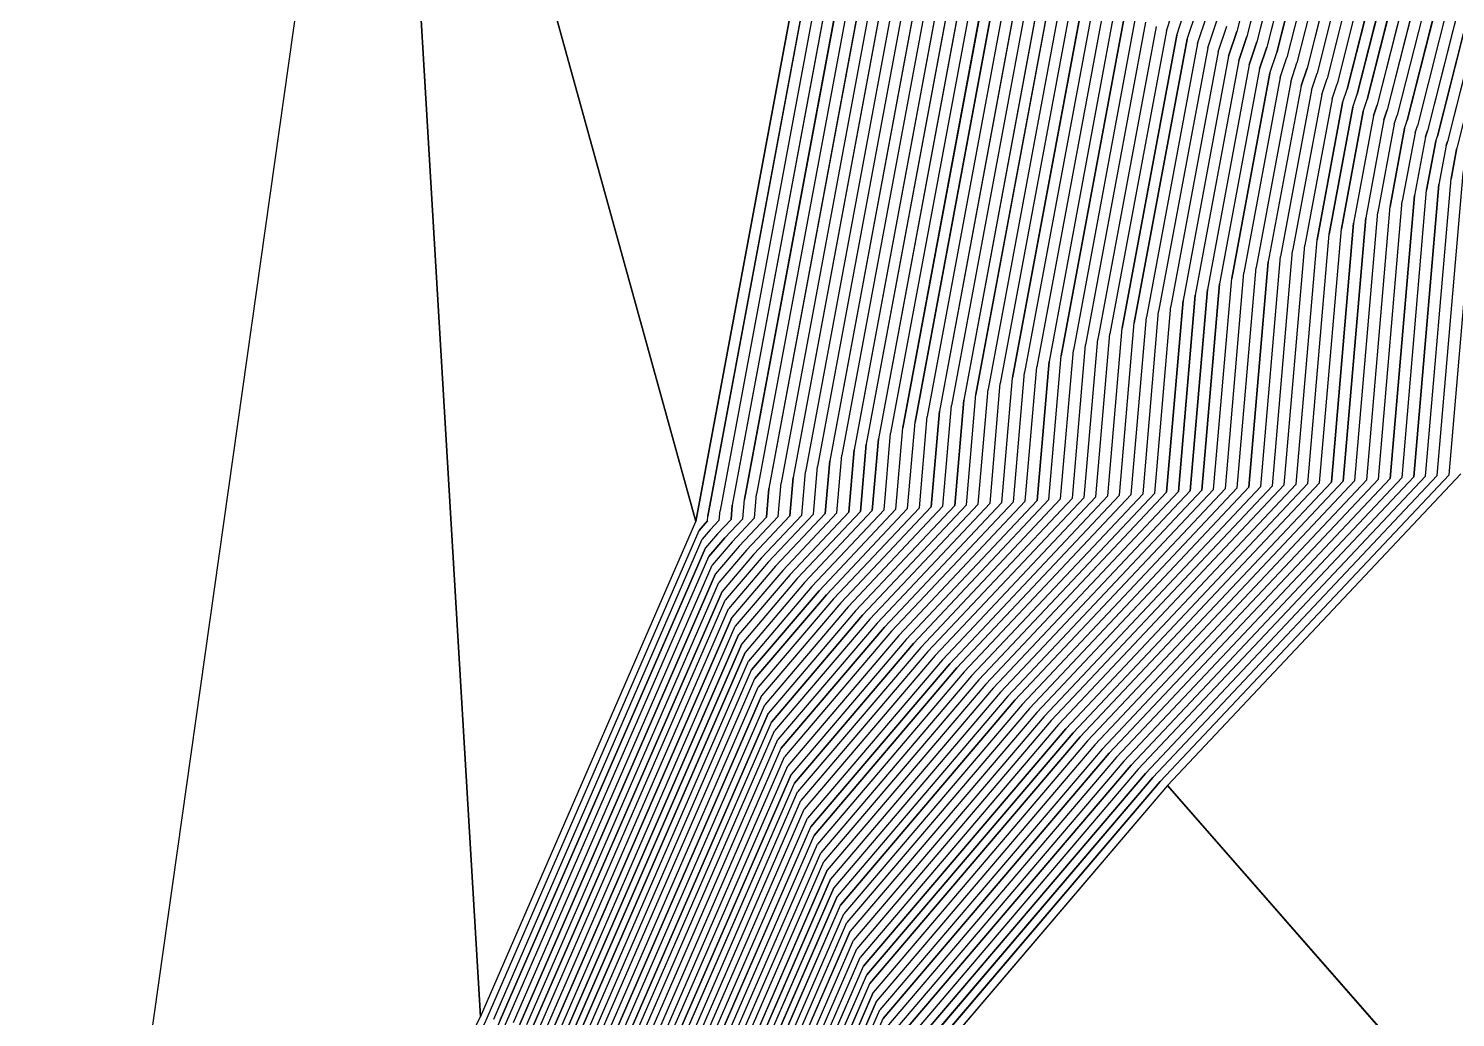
# Model space of a CAD drawing. Extents: x 7084 to 11035, y 13750 to 16729.
# Drawn here: x 7084 to 7885, y 15007 to 15562 of the extents above; entities that cross this region are included whole.
import ezdxf

# ---------------------------------------------------------------- set-up
doc = ezdxf.new("R2010")
doc.units = 0
doc.layers.add('Level 1', color=7, linetype='Continuous')

msp = doc.modelspace()

# ---------------------------------------------------------------- linework, layer by layer
at = {"layer": 'Level 1'}
for p, q in [((7283.26, 15919.55), (7083.89, 14511.34)), ((7337.64, 15006.93), (7283.26, 15919.55)), ((7283.26, 15919.55), (7458.47, 15284.95)), ((7458.47, 15284.95), (7283.26, 15919.55)), ((7283.26, 15919.55), (7337.64, 15006.93)), ((7962.42, 15847.29), (7874.85, 15501.33)), ((7969.51, 15850.12), (7880.48, 15498.38)), ((7941.15, 15838.82), (7857.96, 15510.15)), ((7948.24, 15841.64), (7863.59, 15507.21)), ((7955.33, 15844.47), (7869.22, 15504.27)), ((7919.88, 15830.34), (7841.07, 15518.97)), ((7926.97, 15833.17), (7846.7, 15516.03)), ((7934.06, 15835.99), (7852.33, 15513.09)), ((7898.61, 15821.87), (7824.17, 15527.8)), ((7905.7, 15824.69), (7829.8, 15524.86)), ((7912.79, 15827.52), (7835.43, 15521.91)), ((7884.43, 15816.22), (7812.91, 15533.68)), ((7891.52, 15819.04), (7818.54, 15530.74)), ((7863.16, 15807.74), (7796.02, 15542.5)), ((7870.25, 15810.57), (7801.65, 15539.56)), ((7877.34, 15813.39), (7807.28, 15536.62)), ((7841.89, 15799.27), (7779.13, 15551.33)), ((7848.98, 15802.09), (7784.76, 15548.38)), ((7856.07, 15804.92), (7790.39, 15545.44)), ((7820.62, 15790.79), (7762.24, 15560.15)), ((7827.71, 15793.62), (7767.87, 15557.21)), ((7834.8, 15796.44), (7773.5, 15554.27)), ((7524.93, 15641.53), (7458.47, 15284.95)), ((7458.47, 15284.95), (7524.93, 15641.53)), ((7530.75, 15639.15), (7465.31, 15288.05)), ((7536.56, 15636.77), (7472.15, 15291.15)), ((7542.38, 15634.38), (7478.99, 15294.26)), ((7548.2, 15632), (7485.83, 15297.36)), ((7554.01, 15629.62), (7492.67, 15300.46)), ((7559.83, 15627.23), (7499.51, 15303.56)), ((7565.64, 15624.85), (7506.34, 15306.67)), ((7571.46, 15622.47), (7513.18, 15309.77)), ((7577.28, 15620.08), (7520.02, 15312.87)), ((7583.09, 15617.7), (7526.86, 15315.97)), ((7588.91, 15615.32), (7533.7, 15319.08)), ((7594.73, 15612.93), (7540.54, 15322.18)), ((7600.54, 15610.55), (7547.38, 15325.28)), ((7606.36, 15608.17), (7554.22, 15328.38)), ((7612.18, 15605.78), (7561.06, 15331.49)), ((7617.99, 15603.4), (7567.89, 15334.59)), ((7623.81, 15601.02), (7574.73, 15337.69)), ((7629.63, 15598.63), (7581.57, 15340.8)), ((7635.44, 15596.25), (7588.41, 15343.9)), ((7641.26, 15593.87), (7595.25, 15347)), ((7647.08, 15591.48), (7602.09, 15350.1)), ((7652.89, 15589.1), (7608.93, 15353.21)), ((7658.71, 15586.72), (7615.77, 15356.31)), ((7664.53, 15584.33), (7622.61, 15359.41)), ((7670.34, 15581.95), (7629.44, 15362.51)), ((7676.16, 15579.57), (7636.28, 15365.62)), ((7681.97, 15577.18), (7643.12, 15368.72)), ((7687.79, 15574.8), (7649.96, 15371.82)), ((7722.69, 15560.5), (7728.45, 15577.8)), ((7728.51, 15558.12), (7734.08, 15574.86)), ((7693.61, 15572.42), (7656.8, 15374.92)), ((7699.42, 15570.04), (7663.64, 15378.03)), ((7705.24, 15567.65), (7670.48, 15381.13)), ((7734.32, 15555.74), (7739.71, 15571.91)), ((7740.14, 15553.35), (7745.34, 15568.97)), ((7745.96, 15550.97), (7750.98, 15566.03)), ((7711.06, 15565.27), (7677.32, 15384.23)), ((7716.87, 15562.89), (7684.16, 15387.34)), ((7722.69, 15560.5), (7691, 15390.44)), ((7728.51, 15558.12), (7697.83, 15393.54)), ((7751.77, 15548.59), (7756.61, 15563.09)), ((7757.59, 15546.2), (7762.24, 15560.15)), ((7734.32, 15555.74), (7704.67, 15396.64)), ((7740.14, 15553.35), (7711.51, 15399.75)), ((7745.96, 15550.97), (7718.35, 15402.85)), ((7763.41, 15543.82), (7767.87, 15557.21)), ((7769.22, 15541.44), (7773.5, 15554.27)), ((7775.04, 15539.05), (7779.13, 15551.33)), ((7751.77, 15548.59), (7725.19, 15405.95)), ((7757.59, 15546.2), (7732.03, 15409.05)), ((7763.41, 15543.82), (7738.87, 15412.16)), ((7769.22, 15541.44), (7745.71, 15415.26)), ((7780.86, 15536.67), (7784.76, 15548.38)), ((7786.67, 15534.29), (7790.39, 15545.44)), ((7792.49, 15531.9), (7796.02, 15542.5)), ((7775.04, 15539.05), (7752.55, 15418.36)), ((7780.86, 15536.67), (7759.38, 15421.46)), ((7786.67, 15534.29), (7766.22, 15424.57)), ((7798.3, 15529.52), (7801.65, 15539.56)), ((7804.12, 15527.14), (7807.28, 15536.62)), ((7809.94, 15524.75), (7812.91, 15533.68)), ((7792.49, 15531.9), (7773.06, 15427.67)), ((7798.3, 15529.52), (7779.9, 15430.77)), ((7804.12, 15527.14), (7786.74, 15433.88)), ((7815.75, 15522.37), (7818.54, 15530.74)), ((7821.57, 15519.99), (7824.17, 15527.8)), ((7809.94, 15524.75), (7793.58, 15436.98)), ((7815.75, 15522.37), (7800.42, 15440.08)), ((7821.57, 15519.99), (7807.26, 15443.18)), ((7827.39, 15517.6), (7814.1, 15446.29)), ((7827.39, 15517.6), (7829.8, 15524.86)), ((7833.2, 15515.22), (7835.43, 15521.91)), ((7839.02, 15512.84), (7841.07, 15518.97)), ((7833.2, 15515.22), (7820.93, 15449.39)), ((7839.02, 15512.84), (7827.77, 15452.49)), ((7844.84, 15510.45), (7834.61, 15455.59)), ((7844.84, 15510.45), (7846.7, 15516.03)), ((7850.65, 15508.07), (7852.33, 15513.09)), ((7856.47, 15505.69), (7857.96, 15510.15)), ((7850.65, 15508.07), (7841.45, 15458.7)), ((7856.47, 15505.69), (7848.29, 15461.8)), ((7862.29, 15503.3), (7855.13, 15464.9)), ((7862.29, 15503.3), (7863.59, 15507.21)), ((7868.1, 15500.92), (7869.22, 15504.27)), ((7873.92, 15498.54), (7874.85, 15501.33)), ((7868.1, 15500.92), (7861.97, 15468)), ((7873.92, 15498.54), (7868.81, 15471.11)), ((7879.74, 15496.15), (7875.65, 15474.21)), ((7879.74, 15496.15), (7880.48, 15498.38)), ((7885.55, 15493.77), (7882.49, 15477.31)), ((7868.2, 15310.48), (7882.49, 15477.31)), ((7874.81, 15310.89), (7889.32, 15480.41)), ((7881.41, 15311.3), (7896.16, 15483.52)), ((7854.98, 15309.66), (7868.81, 15471.11)), ((7861.59, 15310.07), (7875.65, 15474.21)), ((7835.15, 15308.42), (7848.29, 15461.8)), ((7841.76, 15308.83), (7855.13, 15464.9)), ((7848.37, 15309.24), (7861.97, 15468)), ((7821.94, 15307.6), (7834.61, 15455.59)), ((7828.55, 15308.01), (7841.45, 15458.7)), ((7802.11, 15306.36), (7814.1, 15446.29)), ((7808.72, 15306.77), (7820.93, 15449.39)), ((7815.33, 15307.18), (7827.77, 15452.49)), ((7788.89, 15305.54), (7800.42, 15440.08)), ((7795.5, 15305.95), (7807.26, 15443.18)), ((7769.07, 15304.3), (7779.9, 15430.77)), ((7775.68, 15304.71), (7786.74, 15433.88)), ((7782.29, 15305.13), (7793.58, 15436.98)), ((7749.24, 15303.07), (7759.38, 15421.46)), ((7755.85, 15303.48), (7766.22, 15424.57)), ((7762.46, 15303.89), (7773.06, 15427.67)), ((7736.03, 15302.24), (7745.71, 15415.26)), ((7742.64, 15302.66), (7752.55, 15418.36)), ((7716.2, 15301.01), (7725.19, 15405.95)), ((7722.81, 15301.42), (7732.03, 15409.05)), ((7729.42, 15301.83), (7738.87, 15412.16)), ((7702.98, 15300.18), (7711.51, 15399.75)), ((7709.59, 15300.6), (7718.35, 15402.85)), ((7683.16, 15298.95), (7691, 15390.44)), ((7689.77, 15299.36), (7697.83, 15393.54)), ((7696.38, 15299.77), (7704.67, 15396.64)), ((7663.33, 15297.71), (7670.48, 15381.13)), ((7669.94, 15298.13), (7677.32, 15384.23)), ((7676.55, 15298.54), (7684.16, 15387.34)), ((7650.12, 15296.89), (7656.8, 15374.92)), ((7656.73, 15297.3), (7663.64, 15378.03)), ((7630.29, 15295.65), (7636.28, 15365.62)), ((7636.9, 15296.07), (7643.12, 15368.72)), ((7643.51, 15296.48), (7649.96, 15371.82)), ((7617.07, 15294.83), (7622.61, 15359.41)), ((7623.68, 15295.24), (7629.44, 15362.51)), ((7597.25, 15293.6), (7602.09, 15350.1)), ((7603.86, 15294.01), (7608.93, 15353.21)), ((7610.47, 15294.42), (7615.77, 15356.31)), ((7584.03, 15292.77), (7588.41, 15343.9)), ((7590.64, 15293.18), (7595.25, 15347)), ((7564.21, 15291.54), (7567.89, 15334.59)), ((7570.82, 15291.95), (7574.73, 15337.69)), ((7577.42, 15292.36), (7581.57, 15340.8)), ((7544.38, 15290.3), (7547.38, 15325.28)), ((7550.99, 15290.71), (7554.22, 15328.38)), ((7557.6, 15291.12), (7561.06, 15331.49)), ((7531.16, 15289.48), (7533.7, 15319.08)), ((7537.77, 15289.89), (7540.54, 15322.18)), ((7511.34, 15288.24), (7513.18, 15309.77)), ((7517.95, 15288.65), (7520.02, 15312.87)), ((7524.56, 15289.07), (7526.86, 15315.97)), ((7848.37, 15309.24), (7698.8, 15150.48)), ((7854.98, 15309.66), (7702.88, 15148.2)), ((7861.59, 15310.07), (7706.95, 15145.93)), ((7868.2, 15310.48), (7711.02, 15143.65)), ((7874.81, 15310.89), (7715.1, 15141.37)), ((7881.41, 15311.3), (7719.17, 15139.09)), ((7888.02, 15311.71), (7723.24, 15136.81)), ((7498.12, 15287.42), (7499.51, 15303.56)), ((7504.73, 15287.83), (7506.34, 15306.67)), ((7722.81, 15301.42), (7621.41, 15193.79)), ((7729.42, 15301.83), (7625.48, 15191.51)), ((7736.03, 15302.24), (7629.55, 15189.23)), ((7742.64, 15302.66), (7633.63, 15186.95)), ((7749.24, 15303.07), (7637.7, 15184.67)), ((7755.85, 15303.48), (7641.78, 15182.39)), ((7762.46, 15303.89), (7645.85, 15180.11)), ((7769.07, 15304.3), (7649.92, 15177.83)), ((7775.68, 15304.71), (7654, 15175.55)), ((7782.29, 15305.13), (7658.07, 15173.27)), ((7788.89, 15305.54), (7662.14, 15171)), ((7795.5, 15305.95), (7666.22, 15168.72)), ((7802.11, 15306.36), (7670.29, 15166.44)), ((7808.72, 15306.77), (7674.36, 15164.16)), ((7815.33, 15307.18), (7678.44, 15161.88)), ((7821.94, 15307.6), (7682.51, 15159.6)), ((7828.55, 15308.01), (7686.58, 15157.32)), ((7835.15, 15308.42), (7690.66, 15155.04)), ((7841.76, 15308.83), (7694.73, 15152.76)), ((7478.3, 15286.18), (7478.99, 15294.26)), ((7484.91, 15286.59), (7485.83, 15297.36)), ((7491.51, 15287.01), (7492.67, 15300.46)), ((7590.64, 15293.18), (7539.94, 15239.37)), ((7597.25, 15293.6), (7544.01, 15237.09)), ((7603.86, 15294.01), (7548.09, 15234.81)), ((7610.47, 15294.42), (7552.16, 15232.53)), ((7617.07, 15294.83), (7556.23, 15230.25)), ((7623.68, 15295.24), (7560.31, 15227.97)), ((7630.29, 15295.65), (7564.38, 15225.69)), ((7636.9, 15296.07), (7568.45, 15223.41)), ((7643.51, 15296.48), (7572.53, 15221.13)), ((7650.12, 15296.89), (7576.6, 15218.86)), ((7656.73, 15297.3), (7580.67, 15216.58)), ((7663.33, 15297.71), (7584.75, 15214.3)), ((7669.94, 15298.13), (7588.82, 15212.02)), ((7676.55, 15298.54), (7592.89, 15209.74)), ((7683.16, 15298.95), (7596.97, 15207.46)), ((7689.77, 15299.36), (7601.04, 15205.18)), ((7696.38, 15299.77), (7605.11, 15202.9)), ((7702.98, 15300.18), (7609.19, 15200.62)), ((7709.59, 15300.6), (7613.26, 15198.34)), ((7716.2, 15301.01), (7617.33, 15196.06)), ((7465.08, 15285.36), (7462.55, 15282.67)), ((7465.08, 15285.36), (7465.31, 15288.05)), ((7471.69, 15285.77), (7466.62, 15280.39)), ((7478.3, 15286.18), (7470.69, 15278.11)), ((7471.69, 15285.77), (7472.15, 15291.15)), ((7484.91, 15286.59), (7474.77, 15275.83)), ((7491.51, 15287.01), (7478.84, 15273.55)), ((7498.12, 15287.42), (7482.91, 15271.27)), ((7504.73, 15287.83), (7486.99, 15268.99)), ((7511.34, 15288.24), (7491.06, 15266.72)), ((7517.95, 15288.65), (7495.13, 15264.44)), ((7524.56, 15289.07), (7499.21, 15262.16)), ((7531.16, 15289.48), (7503.28, 15259.88)), ((7537.77, 15289.89), (7507.35, 15257.6)), ((7544.38, 15290.3), (7511.43, 15255.32)), ((7550.99, 15290.71), (7515.5, 15253.04)), ((7557.6, 15291.12), (7519.57, 15250.76)), ((7564.21, 15291.54), (7523.65, 15248.48)), ((7570.82, 15291.95), (7527.72, 15246.2)), ((7577.42, 15292.36), (7531.79, 15243.92)), ((7584.03, 15292.77), (7535.87, 15241.65)), ((7337.64, 15006.93), (7458.47, 15284.95)), ((7341.34, 15006.32), (7460.32, 15280.05)), ((7462.55, 15282.67), (7460.32, 15280.05)), ((7466.62, 15280.39), (7462.16, 15275.16)), ((7470.69, 15278.11), (7464.01, 15270.27)), ((7345.05, 15005.7), (7462.16, 15275.16)), ((7348.75, 15005.08), (7464.01, 15270.27)), ((7474.77, 15275.83), (7465.85, 15265.38)), ((7478.84, 15273.55), (7467.7, 15260.48)), ((7482.91, 15271.27), (7469.55, 15255.59)), ((7486.99, 15268.99), (7471.39, 15250.7)), ((7352.46, 15004.47), (7465.85, 15265.38)), ((7491.06, 15266.72), (7473.24, 15245.8)), ((7495.13, 15264.44), (7475.08, 15240.91)), ((7499.21, 15262.16), (7476.93, 15236.02)), ((7356.16, 15003.85), (7467.7, 15260.48)), ((7359.87, 15003.24), (7469.55, 15255.59)), ((7503.28, 15259.88), (7478.77, 15231.12)), ((7507.35, 15257.6), (7480.62, 15226.23)), ((7511.43, 15255.32), (7482.46, 15221.34)), ((7515.5, 15253.04), (7484.31, 15216.45)), ((7363.57, 15002.62), (7471.39, 15250.7)), ((7367.28, 15002), (7473.24, 15245.8)), ((7519.57, 15250.76), (7486.16, 15211.55)), ((7523.65, 15248.48), (7488, 15206.66)), ((7527.72, 15246.2), (7489.85, 15201.77)), ((7370.98, 15001.39), (7475.08, 15240.91)), ((7531.79, 15243.92), (7491.69, 15196.87)), ((7535.87, 15241.65), (7493.54, 15191.98)), ((7539.94, 15239.37), (7495.38, 15187.09)), ((7544.01, 15237.09), (7497.23, 15182.19)), ((7374.69, 15000.77), (7476.93, 15236.02)), ((7378.39, 15000.16), (7478.77, 15231.12)), ((7548.09, 15234.81), (7499.08, 15177.3)), ((7552.16, 15232.53), (7500.92, 15172.41)), ((7556.23, 15230.25), (7502.77, 15167.52)), ((7382.09, 14999.54), (7480.62, 15226.23)), ((7385.8, 14998.93), (7482.46, 15221.34)), ((7560.31, 15227.97), (7504.61, 15162.62)), ((7564.38, 15225.69), (7506.46, 15157.73)), ((7568.45, 15223.41), (7508.3, 15152.84)), ((7572.53, 15221.13), (7510.15, 15147.94)), ((7389.5, 14998.31), (7484.31, 15216.45)), ((7576.6, 15218.86), (7512, 15143.05)), ((7580.67, 15216.58), (7513.84, 15138.16)), ((7584.75, 15214.3), (7515.69, 15133.26)), ((7393.21, 14997.69), (7486.16, 15211.55)), ((7396.91, 14997.08), (7488, 15206.66)), ((7588.82, 15212.02), (7517.53, 15128.37)), ((7592.89, 15209.74), (7519.38, 15123.48)), ((7596.97, 15207.46), (7521.22, 15118.59)), ((7601.04, 15205.18), (7523.07, 15113.69)), ((7400.62, 14996.46), (7489.85, 15201.77)), ((7605.11, 15202.9), (7524.91, 15108.8)), ((7609.19, 15200.62), (7526.76, 15103.91)), ((7613.26, 15198.34), (7528.61, 15099.01)), ((7404.32, 14995.85), (7491.69, 15196.87)), ((7408.03, 14995.23), (7493.54, 15191.98)), ((7617.33, 15196.06), (7530.45, 15094.12)), ((7621.41, 15193.79), (7532.3, 15089.23)), ((7625.48, 15191.51), (7534.14, 15084.33)), ((7629.55, 15189.23), (7535.99, 15079.44)), ((7411.73, 14994.61), (7495.38, 15187.09)), ((7415.44, 14994), (7497.23, 15182.19)), ((7633.63, 15186.95), (7537.83, 15074.55)), ((7637.7, 15184.67), (7539.68, 15069.65)), ((7641.78, 15182.39), (7541.53, 15064.76)), ((7419.14, 14993.38), (7499.08, 15177.3)), ((7645.85, 15180.11), (7543.37, 15059.87)), ((7649.92, 15177.83), (7545.22, 15054.98)), ((7654, 15175.55), (7547.06, 15050.08)), ((7658.07, 15173.27), (7548.91, 15045.19)), ((7422.85, 14992.77), (7500.92, 15172.41)), ((7426.55, 14992.15), (7502.77, 15167.52)), ((7662.14, 15171), (7550.75, 15040.3)), ((7666.22, 15168.72), (7552.6, 15035.4)), ((7670.29, 15166.44), (7554.44, 15030.51)), ((7430.25, 14991.54), (7504.61, 15162.62)), ((7433.96, 14990.92), (7506.46, 15157.73)), ((7674.36, 15164.16), (7556.29, 15025.62)), ((7678.44, 15161.88), (7558.14, 15020.72)), ((7682.51, 15159.6), (7559.98, 15015.83)), ((7686.58, 15157.32), (7561.83, 15010.94)), ((7437.66, 14990.3), (7508.3, 15152.84)), ((7690.66, 15155.04), (7563.67, 15006.05)), ((7694.73, 15152.76), (7565.52, 15001.15)), ((7698.8, 15150.48), (7567.36, 14996.26)), ((7441.37, 14989.69), (7510.15, 15147.94)), ((7445.07, 14989.07), (7512, 15143.05)), ((7702.88, 15148.2), (7569.21, 14991.37)), ((7706.95, 15145.93), (7571.06, 14986.47)), ((7711.02, 15143.65), (7572.9, 14981.58)), ((7715.1, 15141.37), (7574.75, 14976.69)), ((7448.78, 14988.46), (7513.84, 15138.16)), ((7452.48, 14987.84), (7515.69, 15133.26)), ((7719.17, 15139.09), (7576.59, 14971.79)), ((7723.24, 15136.81), (7578.44, 14966.9)), ((8112.72, 14692.05), (7723.24, 15136.81)), ((7723.24, 15136.81), (8112.72, 14692.05)), ((7456.19, 14987.22), (7517.53, 15128.37)), ((7459.89, 14986.61), (7519.38, 15123.48)), ((7463.6, 14985.99), (7521.22, 15118.59)), ((7467.3, 14985.38), (7523.07, 15113.69)), ((7471, 14984.76), (7524.91, 15108.8)), ((7474.71, 14984.15), (7526.76, 15103.91)), ((7478.41, 14983.53), (7528.61, 15099.01)), ((7482.12, 14982.91), (7530.45, 15094.12)), ((7485.82, 14982.3), (7532.3, 15089.23)), ((7489.53, 14981.68), (7534.14, 15084.33)), ((7493.23, 14981.07), (7535.99, 15079.44)), ((7496.94, 14980.45), (7537.83, 15074.55)), ((7500.64, 14979.83), (7539.68, 15069.65)), ((7504.35, 14979.22), (7541.53, 15064.76)), ((7508.05, 14978.6), (7543.37, 15059.87)), ((7511.76, 14977.99), (7545.22, 15054.98)), ((7515.46, 14977.37), (7547.06, 15050.08)), ((7519.16, 14976.75), (7548.91, 15045.19)), ((7522.87, 14976.14), (7550.75, 15040.3)), ((7526.57, 14975.52), (7552.6, 15035.4)), ((7530.28, 14974.91), (7554.44, 15030.51)), ((7533.98, 14974.29), (7556.29, 15025.62)), ((7537.69, 14973.68), (7558.14, 15020.72)), ((7541.39, 14973.06), (7559.98, 15015.83)), ((7083.89, 14511.34), (7337.64, 15006.93)), ((7545.1, 14972.44), (7561.83, 15010.94))]:
    msp.add_line(p, q, dxfattribs=at)
for points in [[(7109.1, 14527.69), (7347.23, 14992.78), (7352.46, 15004.47), (7465.85, 15265.38), (7474.77, 15275.83), (7484.91, 15286.59), (7485.83, 15297.36), (7548.2, 15632), (7559.54, 15666.03), (7565.37, 15689.1), (7639.08, 16165.54), (7831.86, 16171.21), (7846.3, 16184.74), (8073.09, 16309.52), (8079.24, 16314.75), (8186.96, 16501.92), (8442.1, 16660.73)], [(7109.1, 14527.69), (7347.23, 14992.78), (7352.46, 15004.47), (7465.85, 15265.38), (7474.77, 15275.83), (7484.91, 15286.59), (7485.83, 15297.36), (7548.2, 15632), (7559.54, 15666.03), (7565.37, 15689.1), (7639.08, 16165.54), (7831.86, 16171.21), (7846.3, 16184.74), (8073.09, 16309.52), (8079.24, 16314.75), (8186.96, 16501.92), (8442.1, 16660.73)], [(8429.52, 16603.99), (8203.65, 16463.4), (8108.29, 16297.71), (8091.39, 16283.33), (7890.62, 16172.87), (7850.91, 16135.66), (7680.25, 16130.64), (7615, 15708.87), (7598.95, 15645.44), (7588.91, 15615.32), (7533.7, 15319.08), (7531.16, 15289.48), (7503.28, 15259.88), (7478.77, 15231.12), (7378.39, 15000.16), (7364.02, 14968.02), (7153.22, 14556.3), (7150.68, 14505.55), (7451.83, 14229.4), (7470.43, 14199.8), (7711.35, 14134.53), (7800.07, 14200.49)], [(8429.52, 16603.99), (8203.65, 16463.4), (8108.29, 16297.71), (8091.39, 16283.33), (7890.62, 16172.87), (7850.91, 16135.66), (7680.25, 16130.64), (7615, 15708.87), (7598.95, 15645.44), (7588.91, 15615.32), (7533.7, 15319.08), (7531.16, 15289.48), (7503.28, 15259.88), (7478.77, 15231.12), (7378.39, 15000.16), (7364.02, 14968.02), (7153.22, 14556.3), (7150.68, 14505.55), (7451.83, 14229.4), (7470.43, 14199.8), (7711.35, 14134.53), (7800.07, 14200.49)], [(8425.92, 16587.78), (8208.42, 16452.4), (8116.59, 16292.84), (8096.62, 16275.85), (7903.29, 16169.48), (7856.35, 16125.5), (7692.02, 16120.67), (7629.18, 15714.52), (7610.21, 15639.56), (7600.54, 15610.55), (7547.38, 15325.28), (7544.38, 15290.3), (7511.43, 15255.32), (7482.46, 15221.34), (7385.8, 14998.93), (7368.82, 14960.95), (7165.82, 14564.47), (7162.83, 14504.5), (7452.83, 14238.58), (7474.8, 14203.59), (7706.79, 14140.74)], [(8425.92, 16587.78), (8208.42, 16452.4), (8116.59, 16292.84), (8096.62, 16275.85), (7903.29, 16169.48), (7856.35, 16125.5), (7692.02, 16120.67), (7629.18, 15714.52), (7610.21, 15639.56), (7600.54, 15610.55), (7547.38, 15325.28), (7544.38, 15290.3), (7511.43, 15255.32), (7482.46, 15221.34), (7385.8, 14998.93), (7368.82, 14960.95), (7165.82, 14564.47), (7162.83, 14504.5), (7452.83, 14238.58), (7474.8, 14203.59), (7706.79, 14140.74)], [(8424.12, 16579.67), (8210.81, 16446.89), (8120.74, 16290.4), (8099.23, 16272.11), (7909.62, 16167.78), (7859.07, 16120.42), (7697.9, 16115.68), (7636.28, 15717.35), (7615.84, 15636.62), (7606.36, 15608.17), (7554.22, 15328.38), (7550.99, 15290.71), (7515.5, 15253.04)], [(8424.12, 16579.67), (8210.81, 16446.89), (8120.74, 16290.4), (8099.23, 16272.11), (7909.62, 16167.78), (7859.07, 16120.42), (7697.9, 16115.68), (7636.28, 15717.35), (7615.84, 15636.62), (7606.36, 15608.17), (7554.22, 15328.38), (7550.99, 15290.71), (7515.5, 15253.04)], [(8409.74, 16514.82), (8229.89, 16402.87), (8153.95, 16270.93), (8120.15, 16242.18), (7960.28, 16154.22), (7880.84, 16079.79), (7744.95, 16075.8), (7693, 15739.94), (7660.89, 15613.09), (7652.89, 15589.1), (7608.93, 15353.21), (7603.86, 15294.01), (7548.09, 15234.81), (7499.08, 15177.3), (7419.14, 14993.38), (7390.41, 14929.11), (7222.55, 14601.26), (7217.48, 14499.77), (7457.28, 14279.87), (7494.46, 14220.67), (7686.31, 14168.69), (7863.76, 14300.62)], [(8409.74, 16514.82), (8229.89, 16402.87), (8153.95, 16270.93), (8120.15, 16242.18), (7960.28, 16154.22), (7880.84, 16079.79), (7744.95, 16075.8), (7693, 15739.94), (7660.89, 15613.09), (7652.89, 15589.1), (7608.93, 15353.21), (7603.86, 15294.01), (7548.09, 15234.81), (7499.08, 15177.3), (7419.14, 14993.38), (7390.41, 14929.11), (7222.55, 14601.26), (7217.48, 14499.77), (7457.28, 14279.87), (7494.46, 14220.67), (7686.31, 14168.69), (7863.76, 14300.62)], [(7471, 14984.76), (7524.91, 15108.8), (7605.11, 15202.9), (7696.38, 15299.77), (7704.67, 15396.64), (7734.32, 15555.74), (7739.71, 15571.91), (7792.26, 15779.49), (7827.3, 16006), (7918.95, 16008.69), (8048.93, 16130.47), (8156.75, 16189.8), (8212.06, 16236.85), (8263.27, 16325.83), (8384.57, 16401.33), (8540.91, 16366.28)], [(7471, 14984.76), (7524.91, 15108.8), (7605.11, 15202.9), (7696.38, 15299.77), (7704.67, 15396.64), (7734.32, 15555.74), (7739.71, 15571.91), (7792.26, 15779.49), (7827.3, 16006), (7918.95, 16008.69), (8048.93, 16130.47), (8156.75, 16189.8), (8212.06, 16236.85), (8263.27, 16325.83), (8384.57, 16401.33), (8540.91, 16366.28)], [(8490.58, 16318), (8371.98, 16344.59), (8279.96, 16287.31), (8241.11, 16219.81), (8175.05, 16163.61), (8093.25, 16118.6), (7938, 15973.14), (7868.47, 15971.1), (7841.89, 15799.27), (7779.13, 15551.33), (7775.04, 15539.05), (7752.55, 15418.36), (7742.64, 15302.66)], [(8490.58, 16318), (8371.98, 16344.59), (8279.96, 16287.31), (8241.11, 16219.81), (8175.05, 16163.61), (8093.25, 16118.6), (7938, 15973.14), (7868.47, 15971.1), (7841.89, 15799.27), (7779.13, 15551.33), (7775.04, 15539.05), (7752.55, 15418.36), (7742.64, 15302.66)], [(8896.78, 16225.78), (8375.56, 16207.64), (8343.21, 16214.89), (8318.12, 16199.27), (8307.52, 16180.86), (8216.87, 16103.75), (8194.57, 16091.47), (7981.54, 15891.89), (7962.58, 15891.33), (7955.33, 15844.47), (7869.22, 15504.27), (7868.1, 15500.92), (7861.97, 15468), (7848.37, 15309.24), (7698.8, 15150.48)], [(8896.78, 16225.78), (8375.56, 16207.64), (8343.21, 16214.89), (8318.12, 16199.27), (8307.52, 16180.86), (8216.87, 16103.75), (8194.57, 16091.47), (7981.54, 15891.89), (7962.58, 15891.33), (7955.33, 15844.47), (7869.22, 15504.27), (7868.1, 15500.92), (7861.97, 15468), (7848.37, 15309.24), (7698.8, 15150.48)], [(7466.43, 14478.22), (7480.95, 14768.83), (7488.75, 14784.08), (7571.03, 14968.13), (7574.75, 14976.69), (7715.1, 15141.37), (7874.81, 15310.89), (7889.32, 15480.41), (7891.37, 15491.39), (7891.74, 15492.5), (7983.69, 15855.77), (7986.11, 15871.39), (7992.43, 15871.57), (8219.89, 16084.69), (8227.33, 16088.78), (8324.12, 16171.12), (8327.66, 16177.26), (8336.02, 16182.46), (8346.8, 16180.05), (8903.36, 16199.42)], [(7466.43, 14478.22), (7480.95, 14768.83), (7488.75, 14784.08), (7571.03, 14968.13), (7574.75, 14976.69), (7715.1, 15141.37), (7874.81, 15310.89), (7889.32, 15480.41), (7891.37, 15491.39), (7891.74, 15492.5), (7983.69, 15855.77), (7986.11, 15871.39), (7992.43, 15871.57), (8219.89, 16084.69), (8227.33, 16088.78), (8324.12, 16171.12), (8327.66, 16177.26), (8336.02, 16182.46), (8346.8, 16180.05), (8903.36, 16199.42)], [(7574.73, 14967.52), (7576.59, 14971.79), (7719.17, 15139.09), (7881.41, 15311.3), (7896.16, 15483.52), (7897.19, 15489), (7897.37, 15489.56), (7990.78, 15858.59), (7991.99, 15866.4), (7995.15, 15866.5), (8226.23, 16082.99), (8229.94, 16085.04), (8328.27, 16168.69), (8330.04, 16171.75), (8334.22, 16174.36), (8339.61, 16173.15), (8905.01, 16192.83)], [(7574.73, 14967.52), (7576.59, 14971.79), (7719.17, 15139.09), (7881.41, 15311.3), (7896.16, 15483.52), (7897.19, 15489), (7897.37, 15489.56), (7990.78, 15858.59), (7991.99, 15866.4), (7995.15, 15866.5), (8226.23, 16082.99), (8229.94, 16085.04), (8328.27, 16168.69), (8330.04, 16171.75), (8334.22, 16174.36), (8339.61, 16173.15), (8905.01, 16192.83)], [(8647.72, 14425.51), (8113.05, 14637.7), (8083.77, 14646.54), (7599.81, 14286.73), (7577.5, 14292.77), (7476.1, 14454.23), (7448.21, 14479.8), (7462.04, 14756.57), (7481.56, 14794.69), (7559.92, 14969.98), (7569.21, 14991.37), (7702.88, 15148.2), (7854.98, 15309.66), (7868.81, 15471.11), (7873.92, 15498.54), (7874.85, 15501.33), (7962.42, 15847.29), (7968.47, 15886.34), (7984.27, 15886.81), (8200.9, 16089.78)], [(8647.72, 14425.51), (8113.05, 14637.7), (8083.77, 14646.54), (7599.81, 14286.73), (7577.5, 14292.77), (7476.1, 14454.23), (7448.21, 14479.8), (7462.04, 14756.57), (7481.56, 14794.69), (7559.92, 14969.98), (7569.21, 14991.37), (7702.88, 15148.2), (7854.98, 15309.66), (7868.81, 15471.11), (7873.92, 15498.54), (7874.85, 15501.33), (7962.42, 15847.29), (7968.47, 15886.34), (7984.27, 15886.81), (8200.9, 16089.78)], [(7969.51, 15850.12), (7880.48, 15498.38), (7879.74, 15496.15), (7875.65, 15474.21), (7861.59, 15310.07), (7706.95, 15145.93), (7571.06, 14986.47), (7563.62, 14969.36), (7483.96, 14791.15), (7468.34, 14760.66), (7454.28, 14479.27), (7476.59, 14458.81), (7579.68, 14294.67), (7597.53, 14289.84), (8089.56, 14655.64), (8112.98, 14648.57), (8656.56, 14432.84)], [(7969.51, 15850.12), (7880.48, 15498.38), (7879.74, 15496.15), (7875.65, 15474.21), (7861.59, 15310.07), (7706.95, 15145.93), (7571.06, 14986.47), (7563.62, 14969.36), (7483.96, 14791.15), (7468.34, 14760.66), (7454.28, 14479.27), (7476.59, 14458.81), (7579.68, 14294.67), (7597.53, 14289.84), (8089.56, 14655.64), (8112.98, 14648.57), (8656.56, 14432.84)], [(8665.41, 14440.18), (8112.92, 14659.44), (8095.35, 14664.74), (7595.25, 14292.94), (7581.87, 14296.57), (7477.09, 14463.4), (7460.36, 14478.74), (7474.64, 14764.74), (7486.36, 14787.62), (7567.32, 14968.75), (7572.9, 14981.58), (7711.02, 15143.65), (7868.2, 15310.48), (7882.49, 15477.31), (7885.55, 15493.77), (7886.11, 15495.44), (7976.6, 15852.94)], [(8665.41, 14440.18), (8112.92, 14659.44), (8095.35, 14664.74), (7595.25, 14292.94), (7581.87, 14296.57), (7477.09, 14463.4), (7460.36, 14478.74), (7474.64, 14764.74), (7486.36, 14787.62), (7567.32, 14968.75), (7572.9, 14981.58), (7711.02, 15143.65), (7868.2, 15310.48), (7882.49, 15477.31), (7885.55, 15493.77), (7886.11, 15495.44), (7976.6, 15852.94)], [(8621.18, 14403.51), (8113.25, 14605.09), (8066.4, 14619.23), (7606.64, 14277.41), (7570.94, 14287.08), (7474.61, 14440.46), (7430, 14481.37), (7443.13, 14744.31), (7474.36, 14805.3), (7548.8, 14971.83), (7563.67, 15006.05), (7690.66, 15155.04), (7835.15, 15308.42), (7848.29, 15461.8), (7856.47, 15505.69), (7857.96, 15510.15), (7941.15, 15838.82)], [(8621.18, 14403.51), (8113.25, 14605.09), (8066.4, 14619.23), (7606.64, 14277.41), (7570.94, 14287.08), (7474.61, 14440.46), (7430, 14481.37), (7443.13, 14744.31), (7474.36, 14805.3), (7548.8, 14971.83), (7563.67, 15006.05), (7690.66, 15155.04), (7835.15, 15308.42), (7848.29, 15461.8), (7856.47, 15505.69), (7857.96, 15510.15), (7941.15, 15838.82)], [(7919.88, 15830.34), (7841.07, 15518.97), (7839.02, 15512.84), (7827.77, 15452.49), (7815.33, 15307.18), (7678.44, 15161.88), (7558.14, 15020.72), (7537.69, 14973.68), (7467.17, 14815.91), (7424.23, 14732.05), (7411.78, 14482.95), (7473.13, 14426.7), (7564.39, 14281.39), (7613.46, 14268.09), (8049.03, 14591.92), (8113.45, 14572.48), (8594.65, 14381.51)], [(7919.88, 15830.34), (7841.07, 15518.97), (7839.02, 15512.84), (7827.77, 15452.49), (7815.33, 15307.18), (7678.44, 15161.88), (7558.14, 15020.72), (7537.69, 14973.68), (7467.17, 14815.91), (7424.23, 14732.05), (7411.78, 14482.95), (7473.13, 14426.7), (7564.39, 14281.39), (7613.46, 14268.09), (8049.03, 14591.92), (8113.45, 14572.48), (8594.65, 14381.51)], [(7926.97, 15833.17), (7846.7, 15516.03), (7844.84, 15510.45), (7834.61, 15455.59), (7821.94, 15307.6), (7682.51, 15159.6), (7559.98, 15015.83), (7541.39, 14973.06), (7469.57, 14812.38), (7430.53, 14736.13), (7417.85, 14482.42), (7473.62, 14431.28), (7566.57, 14283.29), (7611.19, 14271.2), (8054.82, 14601.02), (8113.38, 14583.35), (8603.49, 14388.84)], [(7926.97, 15833.17), (7846.7, 15516.03), (7844.84, 15510.45), (7834.61, 15455.59), (7821.94, 15307.6), (7682.51, 15159.6), (7559.98, 15015.83), (7541.39, 14973.06), (7469.57, 14812.38), (7430.53, 14736.13), (7417.85, 14482.42), (7473.62, 14431.28), (7566.57, 14283.29), (7611.19, 14271.2), (8054.82, 14601.02), (8113.38, 14583.35), (8603.49, 14388.84)], [(8568.11, 14359.51), (8113.64, 14539.88), (8031.66, 14564.61), (7620.29, 14258.77), (7557.83, 14275.7), (7471.64, 14412.93), (7393.56, 14484.53), (7405.32, 14719.78), (7459.97, 14826.53), (7526.57, 14975.52), (7552.6, 15035.4), (7666.22, 15168.72), (7795.5, 15305.95), (7807.26, 15443.18), (7821.57, 15519.99), (7824.17, 15527.8), (7898.61, 15821.87)], [(8568.11, 14359.51), (8113.64, 14539.88), (8031.66, 14564.61), (7620.29, 14258.77), (7557.83, 14275.7), (7471.64, 14412.93), (7393.56, 14484.53), (7405.32, 14719.78), (7459.97, 14826.53), (7526.57, 14975.52), (7552.6, 15035.4), (7666.22, 15168.72), (7795.5, 15305.95), (7807.26, 15443.18), (7821.57, 15519.99), (7824.17, 15527.8), (7898.61, 15821.87)], [(8576.95, 14366.84), (8113.58, 14550.75), (8037.45, 14573.71), (7618.02, 14261.88), (7560.02, 14277.59), (7472.14, 14417.52), (7399.64, 14484), (7411.62, 14723.87), (7462.37, 14822.99), (7530.28, 14974.91), (7554.44, 15030.51), (7670.29, 15166.44), (7802.11, 15306.36), (7814.1, 15446.29), (7827.39, 15517.6), (7829.8, 15524.86), (7905.7, 15824.69)], [(8576.95, 14366.84), (8113.58, 14550.75), (8037.45, 14573.71), (7618.02, 14261.88), (7560.02, 14277.59), (7472.14, 14417.52), (7399.64, 14484), (7411.62, 14723.87), (7462.37, 14822.99), (7530.28, 14974.91), (7554.44, 15030.51), (7670.29, 15166.44), (7802.11, 15306.36), (7814.1, 15446.29), (7827.39, 15517.6), (7829.8, 15524.86), (7905.7, 15824.69)], [(8585.8, 14374.18), (8113.51, 14561.61), (8043.24, 14582.81), (7615.74, 14264.99), (7562.2, 14279.49), (7472.63, 14422.11), (7405.71, 14483.48), (7417.92, 14727.96), (7464.77, 14819.45), (7533.98, 14974.29), (7556.29, 15025.62), (7674.36, 15164.16), (7808.72, 15306.77), (7820.93, 15449.39), (7833.2, 15515.22), (7835.43, 15521.91), (7912.79, 15827.52)], [(8585.8, 14374.18), (8113.51, 14561.61), (8043.24, 14582.81), (7615.74, 14264.99), (7562.2, 14279.49), (7472.63, 14422.11), (7405.71, 14483.48), (7417.92, 14727.96), (7464.77, 14819.45), (7533.98, 14974.29), (7556.29, 15025.62), (7674.36, 15164.16), (7808.72, 15306.77), (7820.93, 15449.39), (7833.2, 15515.22), (7835.43, 15521.91), (7912.79, 15827.52)], [(7870.25, 15810.57), (7801.65, 15539.56), (7798.3, 15529.52), (7779.9, 15430.77), (7769.07, 15304.3), (7649.92, 15177.83), (7545.22, 15054.98), (7511.76, 14977.99), (7450.38, 14840.68), (7380.11, 14703.44), (7369.28, 14486.63), (7469.66, 14394.58), (7549.09, 14268.11), (7629.4, 14246.35), (8008.5, 14528.2), (8113.91, 14496.4), (8532.73, 14330.18)], [(7870.25, 15810.57), (7801.65, 15539.56), (7798.3, 15529.52), (7779.9, 15430.77), (7769.07, 15304.3), (7649.92, 15177.83), (7545.22, 15054.98), (7511.76, 14977.99), (7450.38, 14840.68), (7380.11, 14703.44), (7369.28, 14486.63), (7469.66, 14394.58), (7549.09, 14268.11), (7629.4, 14246.35), (8008.5, 14528.2), (8113.91, 14496.4), (8532.73, 14330.18)], [(8506.19, 14308.18), (8114.11, 14463.79), (7991.14, 14500.89), (7636.23, 14237.03), (7542.54, 14262.41), (7468.17, 14380.81), (7351.06, 14488.21), (7361.2, 14691.17), (7443.18, 14851.29), (7500.64, 14979.83), (7539.68, 15069.65), (7637.7, 15184.67), (7749.24, 15303.07), (7759.38, 15421.46), (7780.86, 15536.67), (7784.76, 15548.38), (7848.98, 15802.09)], [(8506.19, 14308.18), (8114.11, 14463.79), (7991.14, 14500.89), (7636.23, 14237.03), (7542.54, 14262.41), (7468.17, 14380.81), (7351.06, 14488.21), (7361.2, 14691.17), (7443.18, 14851.29), (7500.64, 14979.83), (7539.68, 15069.65), (7637.7, 15184.67), (7749.24, 15303.07), (7759.38, 15421.46), (7780.86, 15536.67), (7784.76, 15548.38), (7848.98, 15802.09)], [(7820.62, 15790.79), (7762.24, 15560.15), (7757.59, 15546.2), (7732.03, 15409.05), (7722.81, 15301.42), (7621.41, 15193.79), (7532.3, 15089.23), (7485.82, 14982.3), (7433.59, 14865.44), (7335.99, 14674.82), (7326.77, 14490.31), (7466.19, 14362.46), (7533.8, 14254.83), (7645.33, 14224.61), (7967.98, 14464.48), (8114.37, 14420.31), (8470.81, 14278.85)], [(7820.62, 15790.79), (7762.24, 15560.15), (7757.59, 15546.2), (7732.03, 15409.05), (7722.81, 15301.42), (7621.41, 15193.79), (7532.3, 15089.23), (7485.82, 14982.3), (7433.59, 14865.44), (7335.99, 14674.82), (7326.77, 14490.31), (7466.19, 14362.46), (7533.8, 14254.83), (7645.33, 14224.61), (7967.98, 14464.48), (8114.37, 14420.31), (8470.81, 14278.85)], [(7827.71, 15793.62), (7767.87, 15557.21), (7763.41, 15543.82), (7738.87, 15412.16), (7729.42, 15301.83), (7625.48, 15191.51), (7534.14, 15084.33), (7489.53, 14981.68), (7435.98, 14861.9), (7342.29, 14678.91), (7332.84, 14489.78), (7466.69, 14367.05), (7535.98, 14256.72), (7643.06, 14227.71), (7973.77, 14473.58), (8114.3, 14431.18), (8479.66, 14286.18)], [(7827.71, 15793.62), (7767.87, 15557.21), (7763.41, 15543.82), (7738.87, 15412.16), (7729.42, 15301.83), (7625.48, 15191.51), (7534.14, 15084.33), (7489.53, 14981.68), (7435.98, 14861.9), (7342.29, 14678.91), (7332.84, 14489.78), (7466.69, 14367.05), (7535.98, 14256.72), (7643.06, 14227.71), (7973.77, 14473.58), (8114.3, 14431.18), (8479.66, 14286.18)], [(7834.8, 15796.44), (7773.5, 15554.27), (7769.22, 15541.44), (7745.71, 15415.26), (7736.03, 15302.24), (7629.55, 15189.23), (7535.99, 15079.44), (7493.23, 14981.07), (7438.38, 14858.36), (7348.6, 14683), (7338.92, 14489.26), (7467.18, 14371.64), (7538.17, 14258.62), (7640.78, 14230.82), (7979.56, 14482.68), (8114.24, 14442.05), (8488.5, 14293.51)], [(7834.8, 15796.44), (7773.5, 15554.27), (7769.22, 15541.44), (7745.71, 15415.26), (7736.03, 15302.24), (7629.55, 15189.23), (7535.99, 15079.44), (7493.23, 14981.07), (7438.38, 14858.36), (7348.6, 14683), (7338.92, 14489.26), (7467.18, 14371.64), (7538.17, 14258.62), (7640.78, 14230.82), (7979.56, 14482.68), (8114.24, 14442.05), (8488.5, 14293.51)], [(8929.61, 13862.82), (8126.54, 13987.78), (8125.85, 13992.86), (8116.94, 13996.39), (7742.18, 14109.46), (7734.11, 14103.46), (7448.57, 14180.82), (7446.88, 14183.52), (7089.96, 14510.81), (7090.19, 14515.42), (7340.04, 15003.39), (7341.34, 15006.32), (7460.32, 15280.05), (7462.55, 15282.67), (7465.08, 15285.36), (7465.31, 15288.05), (7530.75, 15639.15)], [(8929.61, 13862.82), (8126.54, 13987.78), (8125.85, 13992.86), (8116.94, 13996.39), (7742.18, 14109.46), (7734.11, 14103.46), (7448.57, 14180.82), (7446.88, 14183.52), (7089.96, 14510.81), (7090.19, 14515.42), (7340.04, 15003.39), (7341.34, 15006.32), (7460.32, 15280.05), (7462.55, 15282.67), (7465.08, 15285.36), (7465.31, 15288.05), (7530.75, 15639.15)], [(7542.38, 15634.38), (7478.99, 15294.26), (7478.3, 15286.18), (7470.69, 15278.11), (7464.01, 15270.27), (7348.75, 15005.08), (7344.84, 14996.32), (7102.8, 14523.6), (7102.11, 14509.76), (7447.87, 14192.69), (7452.94, 14184.62), (7729.56, 14109.68), (7753.76, 14127.67), (8116.81, 14018.13), (8143.54, 14007.52), (8145.62, 13992.3), (8923.59, 13871.24)], [(7542.38, 15634.38), (7478.99, 15294.26), (7478.3, 15286.18), (7470.69, 15278.11), (7464.01, 15270.27), (7348.75, 15005.08), (7344.84, 14996.32), (7102.8, 14523.6), (7102.11, 14509.76), (7447.87, 14192.69), (7452.94, 14184.62), (7729.56, 14109.68), (7753.76, 14127.67), (8116.81, 14018.13), (8143.54, 14007.52), (8145.62, 13992.3), (8923.59, 13871.24)], [(7559.83, 15627.23), (7499.51, 15303.56), (7498.12, 15287.42), (7482.91, 15271.27), (7469.55, 15255.59), (7359.87, 15003.24), (7352.03, 14985.71), (7121.71, 14535.86), (7120.32, 14508.18), (7449.36, 14206.46), (7459.5, 14190.31), (7722.73, 14118.99), (7771.12, 14154.98), (8116.61, 14050.74), (8170.08, 14029.52), (8174.23, 13999.08), (8914.56, 13883.87)], [(7559.83, 15627.23), (7499.51, 15303.56), (7498.12, 15287.42), (7482.91, 15271.27), (7469.55, 15255.59), (7359.87, 15003.24), (7352.03, 14985.71), (7121.71, 14535.86), (7120.32, 14508.18), (7449.36, 14206.46), (7459.5, 14190.31), (7722.73, 14118.99), (7771.12, 14154.98), (8116.61, 14050.74), (8170.08, 14029.52), (8174.23, 13999.08), (8914.56, 13883.87)], [(7571.46, 15622.47), (7513.18, 15309.77), (7511.34, 15288.24), (7491.06, 15266.72), (7473.24, 15245.8), (7367.28, 15002), (7356.83, 14978.63), (7134.31, 14544.04), (7132.47, 14507.13), (7450.35, 14215.63), (7463.87, 14194.11), (7718.18, 14125.21), (7782.7, 14173.18), (8116.48, 14072.48), (8187.77, 14044.19), (8193.3, 14003.6), (8908.53, 13892.3)], [(7571.46, 15622.47), (7513.18, 15309.77), (7511.34, 15288.24), (7491.06, 15266.72), (7473.24, 15245.8), (7367.28, 15002), (7356.83, 14978.63), (7134.31, 14544.04), (7132.47, 14507.13), (7450.35, 14215.63), (7463.87, 14194.11), (7718.18, 14125.21), (7782.7, 14173.18), (8116.48, 14072.48), (8187.77, 14044.19), (8193.3, 14003.6), (8908.53, 13892.3)], [(7612.18, 15605.78), (7561.06, 15331.49), (7557.6, 15291.12), (7519.57, 15250.76), (7486.16, 15211.55), (7393.21, 14997.69), (7373.62, 14953.87), (7178.43, 14572.65), (7174.97, 14503.45), (7453.82, 14247.75), (7479.17, 14207.39), (7702.24, 14146.95), (7823.23, 14236.9), (8116.02, 14148.57), (8249.68, 14095.52), (8260.06, 14019.41), (8887.45, 13921.78)], [(7612.18, 15605.78), (7561.06, 15331.49), (7557.6, 15291.12), (7519.57, 15250.76), (7486.16, 15211.55), (7393.21, 14997.69), (7373.62, 14953.87), (7178.43, 14572.65), (7174.97, 14503.45), (7453.82, 14247.75), (7479.17, 14207.39), (7702.24, 14146.95), (7823.23, 14236.9), (8116.02, 14148.57), (8249.68, 14095.52), (8260.06, 14019.41), (8887.45, 13921.78)], [(8881.43, 13930.2), (8279.13, 14023.93), (8267.37, 14110.19), (8115.89, 14170.31), (7834.81, 14255.11), (7697.69, 14153.16), (7483.54, 14211.18), (7454.81, 14256.93), (7187.12, 14502.4), (7191.03, 14580.82), (7378.42, 14946.8), (7400.62, 14996.46), (7489.85, 15201.77), (7527.72, 15246.2), (7570.82, 15291.95), (7574.73, 15337.69), (7623.81, 15601.02)], [(8881.43, 13930.2), (8279.13, 14023.93), (8267.37, 14110.19), (8115.89, 14170.31), (7834.81, 14255.11), (7697.69, 14153.16), (7483.54, 14211.18), (7454.81, 14256.93), (7187.12, 14502.4), (7191.03, 14580.82), (7378.42, 14946.8), (7400.62, 14996.46), (7489.85, 15201.77), (7527.72, 15246.2), (7570.82, 15291.95), (7574.73, 15337.69), (7623.81, 15601.02)], [(8878.42, 13934.41), (8288.66, 14026.19), (8276.22, 14117.52), (8115.82, 14181.18), (7840.6, 14264.21), (7695.41, 14156.27), (7485.72, 14213.08), (7455.3, 14261.52), (7193.19, 14501.87), (7197.34, 14584.91), (7380.82, 14943.26), (7404.32, 14995.85), (7491.69, 15196.87), (7531.79, 15243.92), (7577.42, 15292.36), (7581.57, 15340.8), (7629.63, 15598.63)], [(8878.42, 13934.41), (8288.66, 14026.19), (8276.22, 14117.52), (8115.82, 14181.18), (7840.6, 14264.21), (7695.41, 14156.27), (7485.72, 14213.08), (7455.3, 14261.52), (7193.19, 14501.87), (7197.34, 14584.91), (7380.82, 14943.26), (7404.32, 14995.85), (7491.69, 15196.87), (7531.79, 15243.92), (7577.42, 15292.36), (7581.57, 15340.8), (7629.63, 15598.63)], [(7641.26, 15593.87), (7595.25, 15347), (7590.64, 15293.18), (7539.94, 15239.37), (7495.38, 15187.09), (7411.73, 14994.61), (7385.61, 14936.18), (7209.94, 14593.08), (7205.33, 14500.82), (7456.29, 14270.69), (7490.09, 14216.88), (7690.86, 14162.48), (7852.18, 14282.42), (8115.69, 14202.92), (8293.91, 14132.19), (8307.74, 14030.7), (8872.4, 13942.83)], [(7641.26, 15593.87), (7595.25, 15347), (7590.64, 15293.18), (7539.94, 15239.37), (7495.38, 15187.09), (7411.73, 14994.61), (7385.61, 14936.18), (7209.94, 14593.08), (7205.33, 14500.82), (7456.29, 14270.69), (7490.09, 14216.88), (7690.86, 14162.48), (7852.18, 14282.42), (8115.69, 14202.92), (8293.91, 14132.19), (8307.74, 14030.7), (8872.4, 13942.83)], [(8863.36, 13955.47), (8336.35, 14037.48), (8320.45, 14154.19), (8115.49, 14235.53), (7869.55, 14309.73), (7684.03, 14171.8), (7496.65, 14222.57), (7457.78, 14284.46), (7223.55, 14499.25), (7228.85, 14605.34), (7392.81, 14925.57), (7422.85, 14992.77), (7500.92, 15172.41), (7552.16, 15232.53), (7610.47, 15294.42), (7615.77, 15356.31), (7658.71, 15586.72)], [(8863.36, 13955.47), (8336.35, 14037.48), (8320.45, 14154.19), (8115.49, 14235.53), (7869.55, 14309.73), (7684.03, 14171.8), (7496.65, 14222.57), (7457.78, 14284.46), (7223.55, 14499.25), (7228.85, 14605.34), (7392.81, 14925.57), (7422.85, 14992.77), (7500.92, 15172.41), (7552.16, 15232.53), (7610.47, 15294.42), (7615.77, 15356.31), (7658.71, 15586.72)], [(8854.33, 13968.1), (8364.96, 14044.26), (8346.98, 14176.18), (8115.29, 14268.14), (7886.92, 14337.03), (7677.2, 14181.12), (7503.2, 14228.26), (7459.26, 14298.22), (7241.76, 14497.67), (7247.76, 14617.6), (7400, 14914.96), (7433.96, 14990.92), (7506.46, 15157.73), (7564.38, 15225.69), (7630.29, 15295.65), (7636.28, 15365.62), (7676.16, 15579.57)], [(8854.33, 13968.1), (8364.96, 14044.26), (8346.98, 14176.18), (8115.29, 14268.14), (7886.92, 14337.03), (7677.2, 14181.12), (7503.2, 14228.26), (7459.26, 14298.22), (7241.76, 14497.67), (7247.76, 14617.6), (7400, 14914.96), (7433.96, 14990.92), (7506.46, 15157.73), (7564.38, 15225.69), (7630.29, 15295.65), (7636.28, 15365.62), (7676.16, 15579.57)], [(8426.59, 14242.18), (8114.7, 14365.96), (7939.03, 14418.96), (7656.71, 14209.07), (7522.87, 14245.34), (7463.72, 14339.52), (7296.41, 14492.94), (7304.48, 14654.39), (7421.59, 14883.12), (7467.3, 14985.38), (7523.07, 15113.69), (7601.04, 15205.18), (7689.77, 15299.36), (7697.83, 15393.54), (7728.51, 15558.12), (7734.08, 15574.86)], [(8426.59, 14242.18), (8114.7, 14365.96), (7939.03, 14418.96), (7656.71, 14209.07), (7522.87, 14245.34), (7463.72, 14339.52), (7296.41, 14492.94), (7304.48, 14654.39), (7421.59, 14883.12), (7467.3, 14985.38), (7523.07, 15113.69), (7601.04, 15205.18), (7689.77, 15299.36), (7697.83, 15393.54), (7728.51, 15558.12), (7734.08, 15574.86)], [(7693.61, 15572.42), (7656.8, 15374.92), (7650.12, 15296.89), (7576.6, 15218.86), (7512, 15143.05), (7445.07, 14989.07), (7407.2, 14904.35), (7266.66, 14629.87), (7259.98, 14496.09), (7460.75, 14311.99), (7509.76, 14233.95), (7670.37, 14190.44), (7904.29, 14364.34), (8115.09, 14300.74), (8373.52, 14198.18), (8393.57, 14051.03), (8845.29, 13980.74)], [(7693.61, 15572.42), (7656.8, 15374.92), (7650.12, 15296.89), (7576.6, 15218.86), (7512, 15143.05), (7445.07, 14989.07), (7407.2, 14904.35), (7266.66, 14629.87), (7259.98, 14496.09), (7460.75, 14311.99), (7509.76, 14233.95), (7670.37, 14190.44), (7904.29, 14364.34), (8115.09, 14300.74), (8373.52, 14198.18), (8393.57, 14051.03), (8845.29, 13980.74)], [(8842.28, 13984.95), (8403.1, 14053.29), (8382.36, 14205.52), (8115.03, 14311.61), (7910.08, 14373.45), (7668.1, 14193.54), (7511.94, 14235.85), (7461.24, 14316.58), (7266.05, 14495.57), (7272.97, 14633.95), (7409.6, 14900.81), (7448.78, 14988.46), (7513.84, 15138.16), (7580.67, 15216.58), (7656.73, 15297.3), (7663.64, 15378.03), (7699.42, 15570.04)], [(8842.28, 13984.95), (8403.1, 14053.29), (8382.36, 14205.52), (8115.03, 14311.61), (7910.08, 14373.45), (7668.1, 14193.54), (7511.94, 14235.85), (7461.24, 14316.58), (7266.05, 14495.57), (7272.97, 14633.95), (7409.6, 14900.81), (7448.78, 14988.46), (7513.84, 15138.16), (7580.67, 15216.58), (7656.73, 15297.3), (7663.64, 15378.03), (7699.42, 15570.04)], [(7888.02, 15311.71), (7723.24, 15136.81), (7578.44, 14966.9), (7493.55, 14777), (7478.57, 14477.17), (7493.55, 14777), (8112.72, 14692.05), (7723.24, 15136.81), (8112.72, 14692.05), (7478.57, 14477.17), (7588.42, 14302.26), (8112.72, 14692.05), (7578.44, 14966.9), (7493.55, 14777), (8112.72, 14692.05)], [(7888.02, 15311.71), (7723.24, 15136.81), (7578.44, 14966.9), (7493.55, 14777), (7478.57, 14477.17), (7493.55, 14777), (8112.72, 14692.05), (7723.24, 15136.81), (8112.72, 14692.05), (7478.57, 14477.17), (7588.42, 14302.26), (8112.72, 14692.05), (7578.44, 14966.9), (7493.55, 14777), (8112.72, 14692.05)], [(7742.64, 15302.66), (7633.63, 15186.95), (7537.83, 15074.55), (7496.94, 14980.45), (7440.78, 14854.83), (7354.9, 14687.09), (7344.99, 14488.73), (7467.68, 14376.22), (7540.35, 14260.52), (7638.5, 14233.92), (7985.35, 14491.79), (8114.17, 14452.92), (8497.35, 14300.85)], [(7742.64, 15302.66), (7633.63, 15186.95), (7537.83, 15074.55), (7496.94, 14980.45), (7440.78, 14854.83), (7354.9, 14687.09), (7344.99, 14488.73), (7467.68, 14376.22), (7540.35, 14260.52), (7638.5, 14233.92), (7985.35, 14491.79), (8114.17, 14452.92), (8497.35, 14300.85)], [(7515.5, 15253.04), (7484.31, 15216.45), (7389.5, 14998.31), (7371.22, 14957.41), (7172.13, 14568.56), (7168.9, 14503.98), (7453.32, 14243.16), (7476.98, 14205.49), (7704.52, 14143.84), (7817.44, 14227.8), (8116.08, 14137.7), (8240.84, 14088.19), (8250.52, 14017.15), (8890.47, 13917.57)], [(7515.5, 15253.04), (7484.31, 15216.45), (7389.5, 14998.31), (7371.22, 14957.41), (7172.13, 14568.56), (7168.9, 14503.98), (7453.32, 14243.16), (7476.98, 14205.49), (7704.52, 14143.84), (7817.44, 14227.8), (8116.08, 14137.7), (8240.84, 14088.19), (8250.52, 14017.15), (8890.47, 13917.57)], [(7698.8, 15150.48), (7567.36, 14996.26), (7556.21, 14970.6), (7479.16, 14798.23), (7455.74, 14752.48), (7442.14, 14480.32), (7475.6, 14449.64), (7575.31, 14290.88), (7602.08, 14283.62), (8077.98, 14637.43), (8113.12, 14626.83), (8638.87, 14418.18)], [(7698.8, 15150.48), (7567.36, 14996.26), (7556.21, 14970.6), (7479.16, 14798.23), (7455.74, 14752.48), (7442.14, 14480.32), (7475.6, 14449.64), (7575.31, 14290.88), (7602.08, 14283.62), (8077.98, 14637.43), (8113.12, 14626.83), (8638.87, 14418.18)]]:
    msp.add_lwpolyline(points, dxfattribs=at)

doc.saveas('drawing.dxf')
